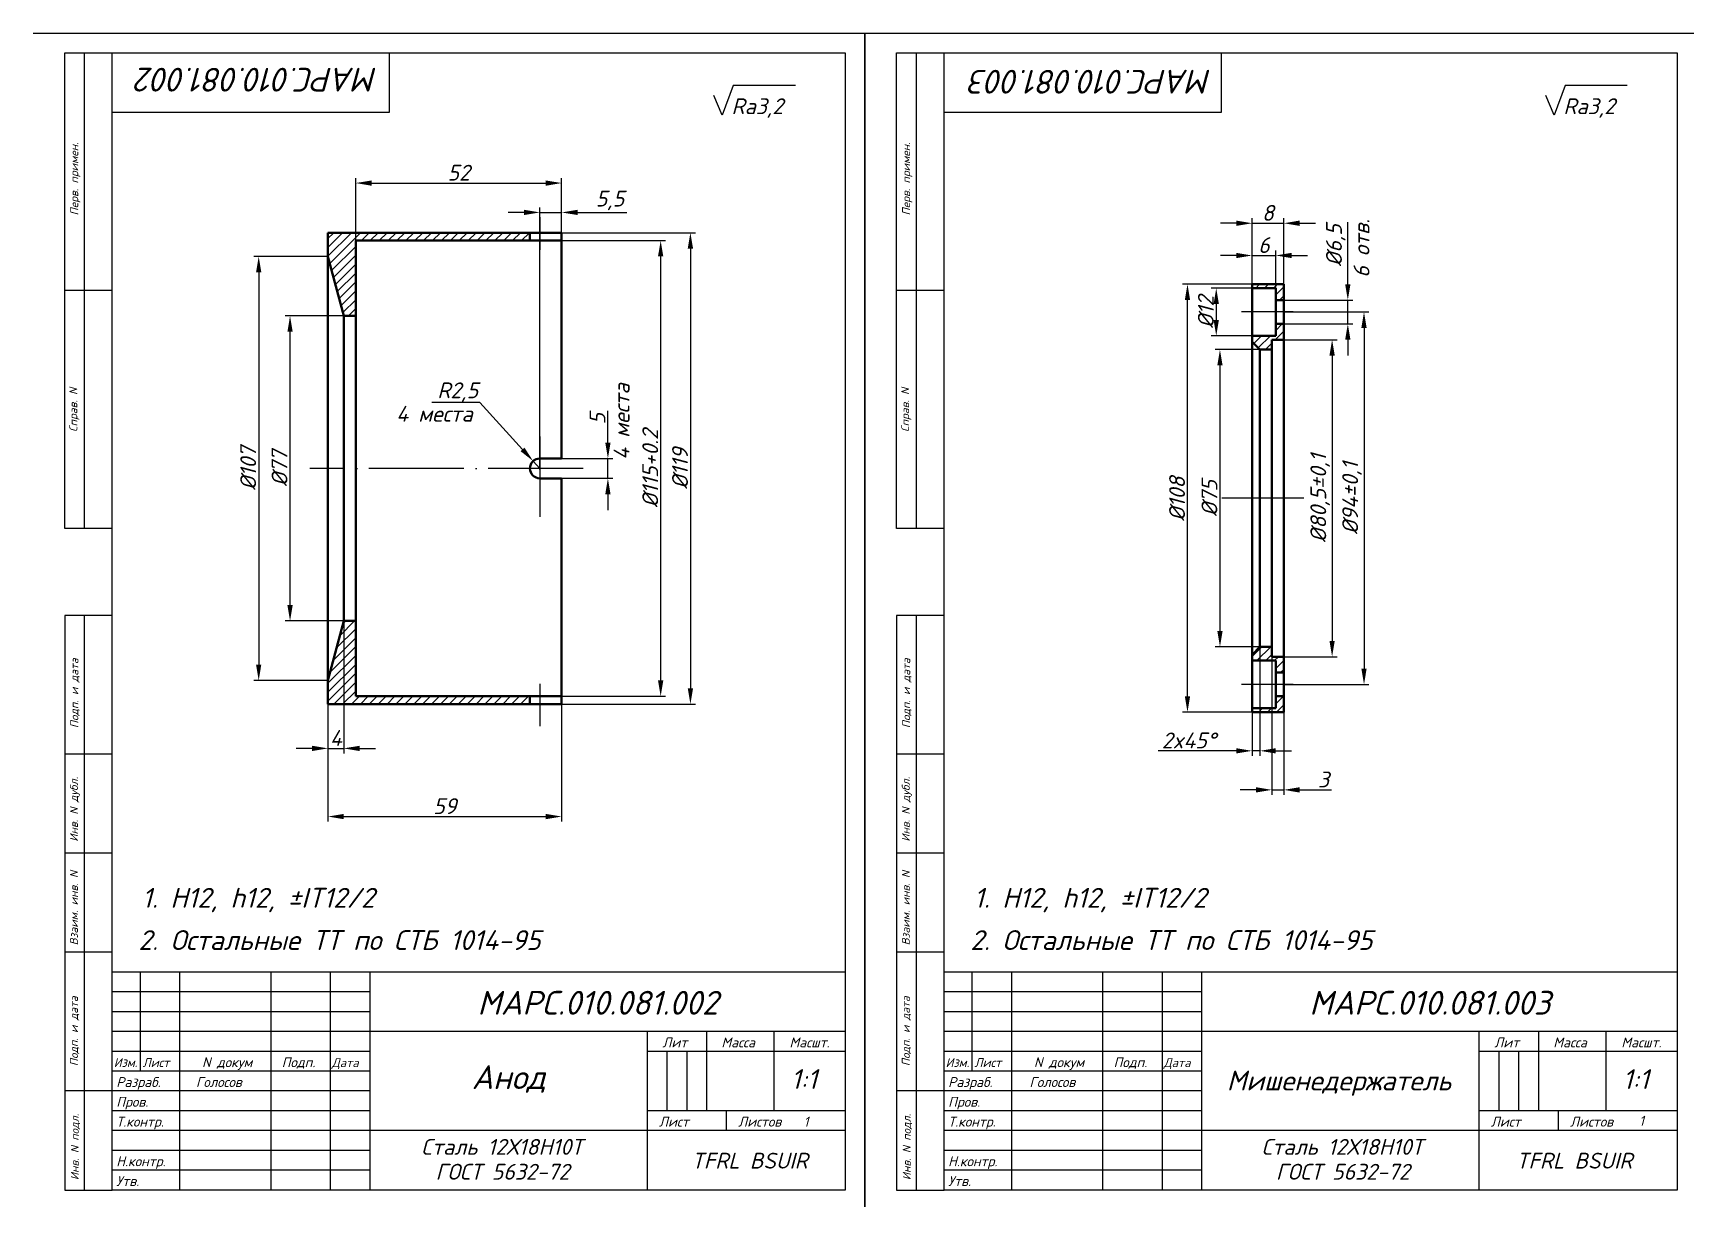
# Model space of a CAD drawing. Header units: millimetres. Extents: x -5427 to 3670, y -5891 to 948.
# Drawn here: x -4587.1 to -4169.6, y 654 to 948.5 of the extents above; entities that cross this region are included whole.
import ezdxf
from ezdxf.enums import TextEntityAlignment as Align

# ---------------------------------------------------------------- set-up
doc = ezdxf.new("R2010")
doc.units = ezdxf.units.MM
doc.header["$MEASUREMENT"] = 0
doc.linetypes.add('ACAD_ISO04W100', pattern=[30, 24, -3, 0, -3])
doc.layers.add('оси', color=1, linetype='ACAD_ISO04W100')
doc.layers.add('Толстые', color=7, linetype='Continuous', lineweight=50)
doc.layers.add('Тонкие', color=140, linetype='Continuous', lineweight=25)
doc.styles.get("Standard").update_dxf_attribs({"font": 'isocpeui.ttf'})
doc.styles.add('Для рамки', font='simplex.shx', dxfattribs={"oblique": 15, "height": 4})
doc.dimstyles.new('ISO-25', dxfattribs={"dimtxt": 4, "dimasz": 4, "dimexe": 1.25, "dimexo": 0, "dimtad": 1, "dimtxsty": 'Standard', "dimcen": 2.5, "dimadec": 0, "dimazin": 0, "dimtfac": 1, "dimtmove": 0, "dimatfit": 3, "dimfxl": 1, "dimarcsym": 0})

# ---------------------------------------------------------------- blocks, each defined once
blk = doc.blocks.new('*D576')
at = {"layer": 'Defpoints', "color": 0, "transparency": 16777216}
for p in [(-4453.68, 896.11), (-4453.68, 781.11), (-4428.69, 781.11)]:
    blk.add_point(p, dxfattribs=at)
at = {"layer": 'Тонкие', "color": 0, "lineweight": -2, "transparency": 16777216}
for p, q in [((-4453.68, 896.11), (-4427.44, 896.11)), ((-4428.69, 892.11), (-4428.69, 785.11)), ((-4453.68, 781.11), (-4427.44, 781.11))]:
    blk.add_line(p, q, dxfattribs=at)
at = {"layer": 'Тонкие', "color": 0, "transparency": 16777216}
for points in [[(-4429.36, 892.11), (-4428.02, 892.11), (-4428.69, 896.11)], [(-4429.36, 785.11), (-4428.02, 785.11), (-4428.69, 781.11)]]:
    blk.add_solid(points, dxfattribs=at)
at = {"layer": 'Тонкие', "color": 0, "transparency": 16777216, "insert": (-4431.32, 838.61), "char_height": 4, "attachment_point": 5, "rotation": 90}
blk.add_mtext('%%c115+0.2', dxfattribs=at)
blk = doc.blocks.new('*D577')
at = {"layer": 'Defpoints', "color": 0, "transparency": 16777216}
for p in [(-4453.68, 898.11), (-4453.68, 779.11), (-4421.18, 779.11)]:
    blk.add_point(p, dxfattribs=at)
at = {"layer": 'Тонкие', "color": 0, "lineweight": -2, "transparency": 16777216}
for p, q in [((-4453.68, 898.11), (-4419.93, 898.11)), ((-4421.18, 894.11), (-4421.18, 783.11)), ((-4453.68, 779.11), (-4419.93, 779.11))]:
    blk.add_line(p, q, dxfattribs=at)
at = {"layer": 'Тонкие', "color": 0, "transparency": 16777216}
for points in [[(-4421.85, 894.11), (-4420.51, 894.11), (-4421.18, 898.11)], [(-4421.85, 783.11), (-4420.51, 783.11), (-4421.18, 779.11)]]:
    blk.add_solid(points, dxfattribs=at)
at = {"layer": 'Тонкие', "color": 0, "transparency": 16777216, "insert": (-4423.8, 838.61), "char_height": 4, "attachment_point": 5, "rotation": 90}
blk.add_mtext('%%c119', dxfattribs=at)
blk = doc.blocks.new('*D578')
at = {"layer": 'Defpoints', "color": 0, "transparency": 16777216}
for p in [(-4522.25, 877.11), (-4508.68, 877.11), (-4508.68, 800.11)]:
    blk.add_point(p, dxfattribs=at)
at = {"layer": 'Тонкие', "color": 0, "lineweight": -2, "transparency": 16777216}
for p, q in [((-4508.68, 877.11), (-4523.5, 877.11)), ((-4522.25, 804.11), (-4522.25, 873.11)), ((-4508.68, 800.11), (-4523.5, 800.11))]:
    blk.add_line(p, q, dxfattribs=at)
at = {"layer": 'Тонкие', "color": 0, "transparency": 16777216}
for points in [[(-4522.91, 873.11), (-4521.58, 873.11), (-4522.25, 877.11)], [(-4522.91, 804.11), (-4521.58, 804.11), (-4522.25, 800.11)]]:
    blk.add_solid(points, dxfattribs=at)
at = {"layer": 'Тонкие', "color": 0, "transparency": 16777216, "insert": (-4524.9, 838.61), "char_height": 4, "attachment_point": 5, "rotation": 90}
blk.add_mtext('%%c77', dxfattribs=at)
blk = doc.blocks.new('*D579')
at = {"layer": 'Defpoints', "color": 0, "transparency": 16777216}
for p in [(-4512.68, 892.11), (-4530.16, 785.11), (-4512.68, 785.11)]:
    blk.add_point(p, dxfattribs=at)
at = {"layer": 'Тонкие', "color": 0, "lineweight": -2, "transparency": 16777216}
for p, q in [((-4512.68, 892.11), (-4531.41, 892.11)), ((-4530.16, 888.11), (-4530.16, 789.11)), ((-4512.68, 785.11), (-4531.41, 785.11))]:
    blk.add_line(p, q, dxfattribs=at)
at = {"layer": 'Тонкие', "color": 0, "transparency": 16777216}
for points in [[(-4530.83, 888.11), (-4529.5, 888.11), (-4530.16, 892.11)], [(-4530.83, 789.11), (-4529.5, 789.11), (-4530.16, 785.11)]]:
    blk.add_solid(points, dxfattribs=at)
at = {"layer": 'Тонкие', "color": 0, "transparency": 16777216, "insert": (-4532.81, 838.61), "char_height": 4, "attachment_point": 5, "rotation": 90}
blk.add_mtext('%%c107', dxfattribs=at)
blk = doc.blocks.new('*D580')
at = {"layer": 'Defpoints', "color": 0, "transparency": 16777216}
for p in [(-4508.68, 800.11), (-4512.68, 779.11), (-4508.68, 767.95)]:
    blk.add_point(p, dxfattribs=at)
at = {"layer": 'Тонкие', "color": 0, "lineweight": -2, "transparency": 16777216}
for p, q in [((-4508.68, 800.11), (-4508.68, 766.7)), ((-4512.68, 779.11), (-4512.68, 766.7)), ((-4516.68, 767.95), (-4520.68, 767.95)), ((-4512.68, 767.95), (-4508.68, 767.95)), ((-4504.68, 767.95), (-4500.68, 767.95))]:
    blk.add_line(p, q, dxfattribs=at)
at = {"layer": 'Тонкие', "color": 0, "transparency": 16777216}
for points in [[(-4516.68, 768.61), (-4516.68, 767.28), (-4512.68, 767.95)], [(-4504.68, 768.61), (-4504.68, 767.28), (-4508.68, 767.95)]]:
    blk.add_solid(points, dxfattribs=at)
at = {"layer": 'Тонкие', "color": 0, "transparency": 16777216, "insert": (-4510.68, 770.57), "char_height": 4, "attachment_point": 5}
blk.add_mtext('4', dxfattribs=at)
blk = doc.blocks.new('*D581')
at = {"layer": 'Defpoints', "color": 0, "transparency": 16777216}
for p in [(-4512.68, 779.11), (-4453.68, 779.11), (-4453.68, 750.74)]:
    blk.add_point(p, dxfattribs=at)
at = {"layer": 'Тонкие', "color": 0, "lineweight": -2, "transparency": 16777216}
for p, q in [((-4512.68, 779.11), (-4512.68, 749.49)), ((-4453.68, 779.11), (-4453.68, 749.49)), ((-4508.68, 750.74), (-4457.68, 750.74))]:
    blk.add_line(p, q, dxfattribs=at)
at = {"layer": 'Тонкие', "color": 0, "transparency": 16777216}
for points in [[(-4508.68, 751.41), (-4508.68, 750.08), (-4512.68, 750.74)], [(-4457.68, 751.41), (-4457.68, 750.08), (-4453.68, 750.74)]]:
    blk.add_solid(points, dxfattribs=at)
at = {"layer": 'Тонкие', "color": 0, "transparency": 16777216, "insert": (-4483.18, 753.37), "char_height": 4, "attachment_point": 5}
blk.add_mtext('59', dxfattribs=at)
blk = doc.blocks.new('*D582')
at = {"layer": 'Defpoints', "color": 0, "transparency": 16777216}
for p in [(-4453.68, 841.11), (-4442.01, 841.11), (-4453.68, 836.11)]:
    blk.add_point(p, dxfattribs=at)
at = {"layer": 'Тонкие', "color": 0, "lineweight": -2, "transparency": 16777216}
for p, q in [((-4442.01, 845.11), (-4442.01, 853.17)), ((-4453.68, 841.11), (-4440.76, 841.11)), ((-4442.01, 836.11), (-4442.01, 841.11)), ((-4453.68, 836.11), (-4440.76, 836.11)), ((-4442.01, 832.11), (-4442.01, 828.11))]:
    blk.add_line(p, q, dxfattribs=at)
at = {"layer": 'Тонкие', "color": 0, "transparency": 16777216}
for points in [[(-4442.67, 845.11), (-4441.34, 845.11), (-4442.01, 841.11)], [(-4442.67, 832.11), (-4441.34, 832.11), (-4442.01, 836.11)]]:
    blk.add_solid(points, dxfattribs=at)
at = {"layer": 'Тонкие', "color": 0, "transparency": 16777216, "insert": (-4444.63, 851.14), "char_height": 4, "attachment_point": 5, "rotation": 90}
blk.add_mtext('5', dxfattribs=at)
blk = doc.blocks.new('*D583')
at = {"layer": 'Defpoints', "color": 0, "transparency": 16777216}
for p in [(-4453.68, 903.22), (-4453.68, 898.11), (-4459.18, 838.35)]:
    blk.add_point(p, dxfattribs=at)
at = {"layer": 'Тонкие', "color": 0, "lineweight": -2, "transparency": 16777216}
for p, q in [((-4463.18, 903.22), (-4467.18, 903.22)), ((-4459.18, 838.35), (-4459.18, 904.47)), ((-4459.18, 903.22), (-4453.68, 903.22)), ((-4453.68, 898.11), (-4453.68, 904.47)), ((-4449.68, 903.22), (-4437.27, 903.22))]:
    blk.add_line(p, q, dxfattribs=at)
at = {"layer": 'Тонкие', "color": 0, "transparency": 16777216}
for points in [[(-4463.18, 903.89), (-4463.18, 902.56), (-4459.18, 903.22)], [(-4449.68, 903.89), (-4449.68, 902.56), (-4453.68, 903.22)]]:
    blk.add_solid(points, dxfattribs=at)
at = {"layer": 'Тонкие', "color": 0, "transparency": 16777216, "insert": (-4441.48, 906.25), "char_height": 4, "attachment_point": 5}
blk.add_mtext('5,5', dxfattribs=at)
blk = doc.blocks.new('*D584')
at = {"layer": 'Defpoints', "color": 0, "transparency": 16777216}
for p in [(-4277.4, 868.59), (-4287.5, 793.59), (-4277.4, 793.59)]:
    blk.add_point(p, dxfattribs=at)
at = {"layer": 'Тонкие', "color": 0, "lineweight": -2, "transparency": 16777216}
for p, q in [((-4277.4, 868.59), (-4288.75, 868.59)), ((-4287.5, 864.59), (-4287.5, 797.59)), ((-4277.4, 793.59), (-4288.75, 793.59))]:
    blk.add_line(p, q, dxfattribs=at)
at = {"layer": 'Тонкие', "color": 0, "transparency": 16777216}
for points in [[(-4288.17, 864.59), (-4286.83, 864.59), (-4287.5, 868.59)], [(-4288.17, 797.59), (-4286.83, 797.59), (-4287.5, 793.59)]]:
    blk.add_solid(points, dxfattribs=at)
at = {"layer": 'Тонкие', "color": 0, "transparency": 16777216, "insert": (-4290.15, 831.09), "char_height": 4, "attachment_point": 5, "rotation": 90}
blk.add_mtext('%%c75', dxfattribs=at)
blk = doc.blocks.new('*D585')
at = {"layer": 'Defpoints', "color": 0, "transparency": 16777216}
for p in [(-4271.4, 871.09), (-4271.4, 791.09), (-4259.19, 791.09)]:
    blk.add_point(p, dxfattribs=at)
at = {"layer": 'Тонкие', "color": 0, "lineweight": -2, "transparency": 16777216}
for p, q in [((-4271.4, 871.09), (-4257.94, 871.09)), ((-4259.19, 867.09), (-4259.19, 795.09)), ((-4271.4, 791.09), (-4257.94, 791.09))]:
    blk.add_line(p, q, dxfattribs=at)
at = {"layer": 'Тонкие', "color": 0, "transparency": 16777216}
for points in [[(-4259.85, 867.09), (-4258.52, 867.09), (-4259.19, 871.09)], [(-4259.85, 795.09), (-4258.52, 795.09), (-4259.19, 791.09)]]:
    blk.add_solid(points, dxfattribs=at)
at = {"layer": 'Тонкие', "color": 0, "transparency": 16777216, "insert": (-4262.21, 831.09), "char_height": 4, "attachment_point": 5, "rotation": 90}
blk.add_mtext('%%c80,5%%p0,1', dxfattribs=at)
blk = doc.blocks.new('*D586')
at = {"layer": 'Defpoints', "color": 0, "transparency": 16777216}
for p in [(-4271.4, 878.09), (-4271.4, 784.09), (-4251.13, 784.09)]:
    blk.add_point(p, dxfattribs=at)
at = {"layer": 'Тонкие', "color": 0, "lineweight": -2, "transparency": 16777216}
for p, q in [((-4271.4, 878.09), (-4249.88, 878.09)), ((-4251.13, 874.09), (-4251.13, 788.09)), ((-4271.4, 784.09), (-4249.88, 784.09))]:
    blk.add_line(p, q, dxfattribs=at)
at = {"layer": 'Тонкие', "color": 0, "transparency": 16777216}
for points in [[(-4251.8, 874.09), (-4250.47, 874.09), (-4251.13, 878.09)], [(-4251.8, 788.09), (-4250.47, 788.09), (-4251.13, 784.09)]]:
    blk.add_solid(points, dxfattribs=at)
at = {"layer": 'Тонкие', "color": 0, "transparency": 16777216, "insert": (-4254.16, 831.09), "char_height": 4, "attachment_point": 5, "rotation": 90}
blk.add_mtext('%%c94%%p0,1', dxfattribs=at)
blk = doc.blocks.new('*D587')
at = {"layer": 'Defpoints', "color": 0, "transparency": 16777216}
for p in [(-4277.4, 793.59), (-4279.4, 791.59), (-4277.4, 767.33)]:
    blk.add_point(p, dxfattribs=at)
at = {"layer": 'Тонкие', "color": 0, "lineweight": -2, "transparency": 16777216}
for p, q in [((-4277.4, 793.59), (-4277.4, 766.08)), ((-4279.4, 791.59), (-4279.4, 766.08)), ((-4283.4, 767.33), (-4303.11, 767.33)), ((-4277.4, 767.33), (-4279.4, 767.33)), ((-4273.4, 767.33), (-4269.4, 767.33))]:
    blk.add_line(p, q, dxfattribs=at)
at = {"layer": 'Тонкие', "color": 0, "transparency": 16777216}
for points in [[(-4283.4, 768), (-4283.4, 766.67), (-4279.4, 767.33)], [(-4273.4, 768), (-4273.4, 766.67), (-4277.4, 767.33)]]:
    blk.add_solid(points, dxfattribs=at)
at = {"layer": 'Тонкие', "color": 0, "transparency": 16777216, "insert": (-4295.35, 769.96), "char_height": 4, "attachment_point": 5}
blk.add_mtext('2x45%%d', dxfattribs=at)
blk = doc.blocks.new('*D588')
at = {"layer": 'Defpoints', "color": 0, "transparency": 16777216}
for p in [(-4279.4, 884.09), (-4288.44, 872.09), (-4279.26, 872.09)]:
    blk.add_point(p, dxfattribs=at)
at = {"layer": 'Тонкие', "color": 0, "lineweight": -2, "transparency": 16777216}
for p, q in [((-4279.4, 884.09), (-4289.69, 884.09)), ((-4288.44, 880.09), (-4288.44, 876.09)), ((-4279.26, 872.09), (-4289.69, 872.09))]:
    blk.add_line(p, q, dxfattribs=at)
at = {"layer": 'Тонкие', "color": 0, "transparency": 16777216}
for points in [[(-4289.1, 880.09), (-4287.77, 880.09), (-4288.44, 884.09)], [(-4289.1, 876.09), (-4287.77, 876.09), (-4288.44, 872.09)]]:
    blk.add_solid(points, dxfattribs=at)
at = {"layer": 'Тонкие', "color": 0, "transparency": 16777216, "insert": (-4291.06, 878.09), "char_height": 4, "attachment_point": 5, "rotation": 90}
blk.add_mtext('%%c12', dxfattribs=at)
blk = doc.blocks.new('*D589')
at = {"layer": 'Defpoints', "color": 0, "transparency": 16777216}
for p in [(-4271.4, 881.09), (-4271.4, 875.09), (-4255.22, 875.09)]:
    blk.add_point(p, dxfattribs=at)
at = {"layer": 'Тонкие', "color": 0, "lineweight": -2, "transparency": 16777216}
for p, q in [((-4255.22, 885.09), (-4255.22, 900.74)), ((-4271.4, 881.09), (-4253.97, 881.09)), ((-4255.22, 875.09), (-4255.22, 881.09)), ((-4271.4, 875.09), (-4253.97, 875.09)), ((-4255.22, 871.09), (-4255.22, 867.09))]:
    blk.add_line(p, q, dxfattribs=at)
at = {"layer": 'Тонкие', "color": 0, "transparency": 16777216}
for points in [[(-4255.89, 885.09), (-4254.56, 885.09), (-4255.22, 881.09)], [(-4255.89, 871.09), (-4254.56, 871.09), (-4255.22, 875.09)]]:
    blk.add_solid(points, dxfattribs=at)
at = {"layer": 'Тонкие', "color": 0, "transparency": 16777216, "insert": (-4258.25, 894.93), "char_height": 4, "attachment_point": 5, "rotation": 90}
blk.add_mtext('%%c6,5', dxfattribs=at)
blk = doc.blocks.new('*D590')
at = {"layer": 'Defpoints', "color": 0, "transparency": 16777216}
for p in [(-4273.4, 892.35), (-4279.4, 885.09), (-4273.4, 884.09)]:
    blk.add_point(p, dxfattribs=at)
at = {"layer": 'Тонкие', "color": 0, "lineweight": -2, "transparency": 16777216}
for p, q in [((-4279.4, 885.09), (-4279.4, 893.6)), ((-4273.4, 884.09), (-4273.4, 893.6)), ((-4283.4, 892.35), (-4287.4, 892.35)), ((-4279.4, 892.35), (-4273.4, 892.35)), ((-4269.4, 892.35), (-4265.4, 892.35))]:
    blk.add_line(p, q, dxfattribs=at)
at = {"layer": 'Тонкие', "color": 0, "transparency": 16777216}
for points in [[(-4283.4, 893.02), (-4283.4, 891.69), (-4279.4, 892.35)], [(-4269.4, 893.02), (-4269.4, 891.69), (-4273.4, 892.35)]]:
    blk.add_solid(points, dxfattribs=at)
at = {"layer": 'Тонкие', "color": 0, "transparency": 16777216, "insert": (-4276.4, 894.98), "char_height": 4, "attachment_point": 5}
blk.add_mtext('6', dxfattribs=at)
blk = doc.blocks.new('*D591')
at = {"layer": 'Defpoints', "color": 0, "transparency": 16777216}
for p in [(-4271.4, 900.49), (-4279.4, 885.09), (-4271.4, 885.09)]:
    blk.add_point(p, dxfattribs=at)
at = {"layer": 'Тонкие', "color": 0, "lineweight": -2, "transparency": 16777216}
for p, q in [((-4283.4, 900.49), (-4287.4, 900.49)), ((-4279.4, 885.09), (-4279.4, 901.74)), ((-4279.4, 900.49), (-4271.4, 900.49)), ((-4271.4, 885.09), (-4271.4, 901.74)), ((-4267.4, 900.49), (-4263.4, 900.49))]:
    blk.add_line(p, q, dxfattribs=at)
at = {"layer": 'Тонкие', "color": 0, "transparency": 16777216}
for points in [[(-4283.4, 901.16), (-4283.4, 899.82), (-4279.4, 900.49)], [(-4267.4, 901.16), (-4267.4, 899.82), (-4271.4, 900.49)]]:
    blk.add_solid(points, dxfattribs=at)
at = {"layer": 'Тонкие', "color": 0, "transparency": 16777216, "insert": (-4275.4, 903.11), "char_height": 4, "attachment_point": 5}
blk.add_mtext('8', dxfattribs=at)
blk = doc.blocks.new('*D592')
at = {"layer": 'Defpoints', "color": 0, "transparency": 16777216}
for p in [(-4274.4, 791.09), (-4271.4, 791.09), (-4274.4, 757.48)]:
    blk.add_point(p, dxfattribs=at)
at = {"layer": 'Тонкие', "color": 0, "lineweight": -2, "transparency": 16777216}
for p, q in [((-4274.4, 791.09), (-4274.4, 756.23)), ((-4271.4, 791.09), (-4271.4, 756.23)), ((-4278.4, 757.48), (-4282.4, 757.48)), ((-4274.4, 757.48), (-4271.4, 757.48)), ((-4267.4, 757.48), (-4259.32, 757.48))]:
    blk.add_line(p, q, dxfattribs=at)
at = {"layer": 'Тонкие', "color": 0, "transparency": 16777216}
for points in [[(-4278.4, 758.15), (-4278.4, 756.81), (-4274.4, 757.48)], [(-4267.4, 758.15), (-4267.4, 756.81), (-4271.4, 757.48)]]:
    blk.add_solid(points, dxfattribs=at)
at = {"layer": 'Тонкие', "color": 0, "transparency": 16777216, "insert": (-4261.36, 760.1), "char_height": 4, "attachment_point": 5}
blk.add_mtext('3', dxfattribs=at)
blk = doc.blocks.new('*D613')
at = {"layer": 'Defpoints', "color": 0, "transparency": 16777216}
for p in [(-4295.7, 885.09), (-4279.4, 885.09), (-4279.4, 777.09)]:
    blk.add_point(p, dxfattribs=at)
at = {"layer": 'Тонкие', "color": 0, "lineweight": -2, "transparency": 16777216}
for p, q in [((-4279.4, 885.09), (-4296.95, 885.09)), ((-4295.7, 781.09), (-4295.7, 881.09)), ((-4279.4, 777.09), (-4296.95, 777.09))]:
    blk.add_line(p, q, dxfattribs=at)
at = {"layer": 'Тонкие', "color": 0, "transparency": 16777216}
for points in [[(-4296.37, 881.09), (-4295.03, 881.09), (-4295.7, 885.09)], [(-4296.37, 781.09), (-4295.03, 781.09), (-4295.7, 777.09)]]:
    blk.add_solid(points, dxfattribs=at)
at = {"layer": 'Тонкие', "color": 0, "transparency": 16777216, "insert": (-4298.32, 830.92), "char_height": 4, "attachment_point": 5, "rotation": 90}
blk.add_mtext('%%c108', dxfattribs=at)
blk = doc.blocks.new('*D614')
at = {"layer": 'Defpoints', "color": 0, "transparency": 16777216}
for p in [(-4453.68, 910.63), (-4453.68, 898.11), (-4505.68, 896.11)]:
    blk.add_point(p, dxfattribs=at)
at = {"layer": 'Тонкие', "color": 0, "lineweight": -2, "transparency": 16777216}
for p, q in [((-4505.68, 896.11), (-4505.68, 911.88)), ((-4501.68, 910.63), (-4457.68, 910.63)), ((-4453.68, 898.11), (-4453.68, 911.88))]:
    blk.add_line(p, q, dxfattribs=at)
at = {"layer": 'Тонкие', "color": 0, "transparency": 16777216}
for points in [[(-4501.68, 911.29), (-4501.68, 909.96), (-4505.68, 910.63)], [(-4457.68, 911.29), (-4457.68, 909.96), (-4453.68, 910.63)]]:
    blk.add_solid(points, dxfattribs=at)
at = {"layer": 'Тонкие', "color": 0, "transparency": 16777216, "insert": (-4479.68, 913.25), "char_height": 4, "attachment_point": 5}
blk.add_mtext('52', dxfattribs=at)

msp = doc.modelspace()

# ---------------------------------------------------------------- hatches: boundary and pattern name
at = {"layer": 'Тонкие'}
h = msp.add_hatch(dxfattribs=at)
h.set_pattern_fill('ANSI31', color=256, scale=0.5, style=0)
h.set_pattern_definition([(45, (-9522.1217, 1582.9254), (-1.122532, 1.122532), [])])
h.paths.add_polyline_path([(-4512.681, 892.106), (-4508.681, 877.106), (-4505.681, 877.106), (-4505.681, 896.106), (-4461.682, 896.106), (-4461.682, 898.106), (-4512.681, 898.106)])
h.paths.add_polyline_path([(-4505.681, 800.106), (-4508.681, 800.106), (-4512.681, 785.106), (-4512.681, 779.106), (-4461.682, 779.106), (-4461.682, 781.106), (-4505.681, 781.106)])
h = msp.add_hatch(dxfattribs=at)
h.set_pattern_fill('ANSI31', color=256, scale=0.5, style=0)
h.set_pattern_definition([(45, (-9622.4282, 2032.8724), (-1.122532, 1.122532), [])])
h.paths.add_polyline_path([(-4271.403, 885.092), (-4279.403, 885.092), (-4279.403, 884.092), (-4273.403, 884.092), (-4273.403, 881.092), (-4271.403, 881.092)])
h.paths.add_polyline_path([(-4271.403, 871.092), (-4271.403, 875.092), (-4273.403, 875.092), (-4273.403, 872.092), (-4279.403, 872.092), (-4279.403, 870.592), (-4277.403, 868.592), (-4274.403, 868.592), (-4274.403, 871.092)])
h.paths.add_polyline_path([(-4273.403, 790.092), (-4273.403, 787.092), (-4271.403, 787.092), (-4271.403, 791.092), (-4274.403, 791.092), (-4274.403, 793.592), (-4277.403, 793.592), (-4279.403, 791.592), (-4279.403, 790.092)])
h.paths.add_polyline_path([(-4271.403, 777.092), (-4271.403, 781.092), (-4273.403, 781.092), (-4273.403, 778.092), (-4279.403, 778.092), (-4279.403, 777.092)])

# ---------------------------------------------------------------- linework, layer by layer
for p, q in [((-4587.118, 948.486), (-4377.118, 948.486)), ((-4377.118, 948.486), (-4377.118, 651.486)), ((-4377.118, 651.486), (-4377.118, 948.486)), ((-4377.118, 948.486), (-4167.118, 948.486)), ((-4579.118, 823.486), (-4579.118, 943.486)), ((-4579.118, 943.486), (-4567.118, 943.486)), ((-4574.118, 823.486), (-4574.118, 943.486)), ((-4567.118, 656.486), (-4567.118, 943.486)), ((-4567.118, 943.486), (-4382.118, 943.486)), ((-4497.118, 928.486), (-4497.118, 943.486)), ((-4382.118, 943.486), (-4382.118, 656.486)), ((-4369.118, 823.486), (-4369.118, 943.486)), ((-4369.118, 943.486), (-4357.118, 943.486)), ((-4364.118, 823.486), (-4364.118, 943.486)), ((-4357.118, 656.486), (-4357.118, 943.486)), ((-4357.118, 943.486), (-4172.118, 943.486)), ((-4287.118, 928.486), (-4287.118, 943.486)), ((-4172.118, 943.486), (-4172.118, 656.486)), ((-4567.118, 928.486), (-4497.118, 928.486)), ((-4357.118, 928.486), (-4287.118, 928.486)), ((-4567.118, 883.486), (-4579.118, 883.486)), ((-4357.118, 883.486), (-4369.118, 883.486)), ((-4567.118, 823.486), (-4579.118, 823.486)), ((-4357.118, 823.486), (-4369.118, 823.486)), ((-4579.118, 801.486), (-4579.118, 656.486)), ((-4567.118, 801.486), (-4579.118, 801.486)), ((-4574.118, 656.486), (-4574.118, 801.486)), ((-4369.118, 801.486), (-4369.118, 656.486)), ((-4357.118, 801.486), (-4369.118, 801.486)), ((-4364.118, 656.486), (-4364.118, 801.486)), ((-4567.118, 766.486), (-4579.118, 766.486)), ((-4357.118, 766.486), (-4369.118, 766.486)), ((-4567.118, 741.486), (-4579.118, 741.486)), ((-4357.118, 741.486), (-4369.118, 741.486)), ((-4567.118, 716.486), (-4579.118, 716.486)), ((-4357.118, 716.486), (-4369.118, 716.486)), ((-4382.118, 711.486), (-4567.118, 711.486)), ((-4560.118, 711.486), (-4560.118, 686.486)), ((-4560.118, 711.486), (-4560.118, 686.486)), ((-4550.118, 711.486), (-4550.118, 656.486)), ((-4550.118, 711.486), (-4550.118, 656.486)), ((-4527.118, 711.486), (-4527.118, 656.486)), ((-4527.118, 711.486), (-4527.118, 656.486)), ((-4512.118, 711.486), (-4512.118, 656.486)), ((-4512.118, 711.486), (-4512.118, 656.486)), ((-4502.118, 711.486), (-4502.118, 656.486)), ((-4502.118, 711.486), (-4502.118, 656.486)), ((-4172.118, 711.486), (-4357.118, 711.486)), ((-4350.118, 711.486), (-4350.118, 686.486)), ((-4350.118, 711.486), (-4350.118, 686.486)), ((-4340.118, 711.486), (-4340.118, 656.486)), ((-4340.118, 711.486), (-4340.118, 656.486)), ((-4317.118, 711.486), (-4317.118, 656.486)), ((-4317.118, 711.486), (-4317.118, 656.486)), ((-4302.118, 711.486), (-4302.118, 656.486)), ((-4302.118, 711.486), (-4302.118, 656.486)), ((-4292.118, 711.486), (-4292.118, 656.486)), ((-4292.118, 711.486), (-4292.118, 656.486)), ((-4382.118, 696.486), (-4502.118, 696.486)), ((-4432.118, 696.486), (-4432.118, 656.486)), ((-4432.118, 696.486), (-4432.118, 656.486)), ((-4417.118, 696.486), (-4417.118, 676.486)), ((-4417.118, 696.486), (-4417.118, 676.486)), ((-4400.118, 696.486), (-4400.118, 676.486)), ((-4400.118, 696.486), (-4400.118, 676.486)), ((-4172.118, 696.486), (-4292.118, 696.486)), ((-4222.118, 696.486), (-4222.118, 656.486)), ((-4222.118, 696.486), (-4222.118, 656.486)), ((-4207.118, 696.486), (-4207.118, 676.486)), ((-4207.118, 696.486), (-4207.118, 676.486)), ((-4190.118, 696.486), (-4190.118, 676.486)), ((-4190.118, 696.486), (-4190.118, 676.486)), ((-4502.118, 691.486), (-4567.118, 691.486)), ((-4382.118, 691.486), (-4432.118, 691.486)), ((-4292.118, 691.486), (-4357.118, 691.486)), ((-4172.118, 691.486), (-4222.118, 691.486)), ((-4502.118, 686.486), (-4567.118, 686.486)), ((-4502.118, 686.486), (-4567.118, 686.486)), ((-4292.118, 686.486), (-4357.118, 686.486)), ((-4292.118, 686.486), (-4357.118, 686.486)), ((-4567.118, 681.486), (-4579.118, 681.486)), ((-4357.118, 681.486), (-4369.118, 681.486)), ((-4382.118, 676.486), (-4432.118, 676.486)), ((-4382.118, 676.486), (-4432.118, 676.486)), ((-4412.118, 676.486), (-4412.118, 671.486)), ((-4412.118, 676.486), (-4412.118, 671.486)), ((-4172.118, 676.486), (-4222.118, 676.486)), ((-4172.118, 676.486), (-4222.118, 676.486)), ((-4202.118, 676.486), (-4202.118, 671.486)), ((-4202.118, 676.486), (-4202.118, 671.486)), ((-4382.118, 671.486), (-4502.118, 671.486)), ((-4382.118, 671.486), (-4502.118, 671.486)), ((-4172.118, 671.486), (-4292.118, 671.486)), ((-4172.118, 671.486), (-4292.118, 671.486)), ((-4579.118, 656.486), (-4567.118, 656.486)), ((-4382.118, 656.486), (-4567.118, 656.486)), ((-4369.118, 656.486), (-4357.118, 656.486)), ((-4172.118, 656.486), (-4357.118, 656.486))]:
    msp.add_line(p, q)
at = {"layer": 'оси'}
for p, q in [((-4459.182, 902.014), (-4459.182, 893.782)), ((-4269.059, 878.092), (-4282.094, 878.092)), ((-4459.182, 846.704), (-4459.182, 826.352)), ((-4448.262, 838.606), (-4517.265, 838.606)), ((-4266.346, 831.092), (-4287.044, 831.092)), ((-4459.182, 784.219), (-4459.182, 773.524)), ((-4269.059, 784.092), (-4282.094, 784.092))]:
    msp.add_line(p, q, dxfattribs=at)
at = {"layer": 'Толстые'}
for p, q in [((-4512.681, 898.106), (-4512.681, 779.106)), ((-4453.682, 898.106), (-4512.681, 898.106)), ((-4461.682, 896.106), (-4461.682, 898.106)), ((-4453.682, 898.106), (-4453.682, 841.106)), ((-4505.681, 781.106), (-4505.681, 896.106)), ((-4505.681, 896.106), (-4453.682, 896.106)), ((-4512.681, 892.106), (-4508.681, 877.106)), ((-4279.403, 777.092), (-4279.403, 885.092)), ((-4279.403, 885.092), (-4271.403, 885.092)), ((-4279.403, 884.092), (-4273.403, 884.092)), ((-4273.403, 884.092), (-4273.403, 872.092)), ((-4271.403, 881.092), (-4273.403, 881.092)), ((-4271.403, 777.092), (-4271.403, 885.092)), ((-4508.681, 877.106), (-4508.681, 800.106)), ((-4505.681, 877.106), (-4508.681, 877.106)), ((-4271.403, 875.092), (-4273.403, 875.092)), ((-4279.403, 872.092), (-4273.403, 872.092)), ((-4279.403, 870.592), (-4277.403, 868.592)), ((-4277.403, 868.592), (-4277.403, 793.592)), ((-4277.403, 868.592), (-4274.403, 868.592)), ((-4274.403, 791.092), (-4274.403, 871.092)), ((-4271.403, 871.092), (-4274.403, 871.092)), ((-4453.682, 841.106), (-4459.182, 841.106)), ((-4453.682, 836.106), (-4459.182, 836.106)), ((-4453.682, 836.106), (-4453.682, 779.106)), ((-4279.403, 836.092), (-4279.403, 789.092)), ((-4512.681, 785.106), (-4508.681, 800.106)), ((-4505.681, 800.106), (-4508.681, 800.106)), ((-4279.403, 791.592), (-4277.403, 793.592)), ((-4277.403, 793.592), (-4274.403, 793.592)), ((-4279.403, 790.092), (-4273.403, 790.092)), ((-4271.403, 791.092), (-4274.403, 791.092)), ((-4273.403, 778.092), (-4273.403, 790.092)), ((-4271.403, 787.092), (-4273.403, 787.092)), ((-4505.681, 781.106), (-4453.682, 781.106)), ((-4461.682, 781.106), (-4461.682, 779.106)), ((-4271.403, 781.092), (-4273.403, 781.092)), ((-4453.682, 779.106), (-4512.681, 779.106)), ((-4279.403, 778.092), (-4273.403, 778.092)), ((-4279.403, 777.092), (-4271.403, 777.092))]:
    msp.add_line(p, q, dxfattribs=at)
msp.add_arc((-4459.182, 838.606), 2.5, 90, 270, dxfattribs=at)
at = {"layer": 'Тонкие'}
for p, q in [((-4410.387, 935.273), (-4413.163, 927.76)), ((-4394.661, 935.273), (-4410.387, 935.273)), ((-4200.387, 935.273), (-4203.163, 927.76)), ((-4184.661, 935.273), (-4200.387, 935.273)), ((-4413.163, 927.76), (-4415.245, 932.73)), ((-4203.163, 927.76), (-4205.245, 932.73)), ((-4474.356, 855.239), (-4486.419, 855.239)), ((-4474.356, 855.239), (-4463.562, 843.408)), ((-4459.182, 838.606), (-4460.867, 840.453)), ((-4502.118, 706.486), (-4567.118, 706.486)), ((-4292.118, 706.486), (-4357.118, 706.486)), ((-4502.118, 701.486), (-4567.118, 701.486)), ((-4292.118, 701.486), (-4357.118, 701.486)), ((-4502.118, 696.486), (-4567.118, 696.486)), ((-4292.118, 696.486), (-4357.118, 696.486)), ((-4427.118, 691.486), (-4427.118, 676.486)), ((-4427.118, 691.486), (-4427.118, 676.486)), ((-4422.118, 691.486), (-4422.118, 676.486)), ((-4422.118, 691.486), (-4422.118, 676.486)), ((-4217.118, 691.486), (-4217.118, 676.486)), ((-4217.118, 691.486), (-4217.118, 676.486)), ((-4212.118, 691.486), (-4212.118, 676.486)), ((-4212.118, 691.486), (-4212.118, 676.486)), ((-4502.118, 681.486), (-4567.118, 681.486)), ((-4502.118, 681.486), (-4567.118, 681.486)), ((-4292.118, 681.486), (-4357.118, 681.486)), ((-4292.118, 681.486), (-4357.118, 681.486)), ((-4502.118, 676.486), (-4567.118, 676.486)), ((-4502.118, 676.486), (-4567.118, 676.486)), ((-4292.118, 676.486), (-4357.118, 676.486)), ((-4292.118, 676.486), (-4357.118, 676.486)), ((-4502.118, 671.486), (-4567.118, 671.486)), ((-4502.118, 671.486), (-4567.118, 671.486)), ((-4292.118, 671.486), (-4357.118, 671.486)), ((-4292.118, 671.486), (-4357.118, 671.486)), ((-4502.118, 666.486), (-4567.118, 666.486)), ((-4502.118, 666.486), (-4567.118, 666.486)), ((-4292.118, 666.486), (-4357.118, 666.486)), ((-4292.118, 666.486), (-4357.118, 666.486)), ((-4502.118, 661.486), (-4567.118, 661.486)), ((-4502.118, 661.486), (-4567.118, 661.486)), ((-4292.118, 661.486), (-4357.118, 661.486)), ((-4292.118, 661.486), (-4357.118, 661.486))]:
    msp.add_line(p, q, dxfattribs=at)
msp.add_solid([(-4463.07, 843.857), (-4464.055, 842.959), (-4460.867, 840.453)], dxfattribs=at)

# ---------------------------------------------------------------- texts
for s, height, rotation, p in [('МАРС.010.081.002', 6, 180, (-4500.016, 939.73)), ('МАРС.010.081.003', 6, 180, (-4289.494, 939.218)), ('6 отв.', 4, 90, (-4249.756, 886.741)), ('4 места', 4, 90, (-4436.554, 840.774))]:
    msp.add_text(s, height=height, rotation=rotation, dxfattribs=at).set_placement(p)
for s, height, p in [('Ra3,2', 4, (-4410.803, 928.029)), ('Ra3,2', 4, (-4200.803, 928.029)), ('4 места', 4, (-4495.449, 850.396)), ('1. H12, h12, %%pIT12/2', 5, (-4559.613, 727.745)), ('1. H12, h12, %%pIT12/2', 5, (-4349.613, 727.745)), ('2. Остальные ТТ по СТБ 1014-95', 5, (-4560.512, 717.065)), ('2. Остальные ТТ по СТБ 1014-95', 5, (-4350.512, 717.065)), ('МАРС.010.081.002', 6, (-4474.954, 700.744)), ('МАРС.010.081.003', 6, (-4264.954, 700.744)), ('Изм.', 2.25, (-4566.75, 687.531)), ('Лист', 2.25, (-4559.463, 687.531)), ('Дата', 2.25, (-4511.714, 687.5)), ('Изм.', 2.25, (-4356.75, 687.531)), ('Лист', 2.25, (-4349.463, 687.531)), ('Дата', 2.25, (-4301.714, 687.5)), ('Разраб.', 2.5, (-4566.118, 682.486)), ('Голосов', 2.5, (-4545.989, 682.486)), ('Анод', 6, (-4476.394, 681.975)), ('1:1', 5, (-4395.83, 681.989)), ('Разраб.', 2.5, (-4356.118, 682.486)), ('Голосов', 2.5, (-4335.586, 682.486)), ('Мишенедержатель', 5, (-4285.785, 681.619)), ('1:1', 5, (-4185.83, 681.989)), ('Пров.', 2.5, (-4566.118, 677.486)), ('Пров.', 2.5, (-4356.118, 677.486)), ('Т.контр.', 2.5, (-4566.118, 672.486)), ('Лист', 2.5, (-4429.118, 672.486)), ('Листов', 2.5, (-4409.118, 672.486)), ('1', 2.5, (-4392.604, 672.486)), ('Т.контр.', 2.5, (-4356.118, 672.486)), ('Лист', 2.5, (-4219.118, 672.486)), ('Листов', 2.5, (-4199.118, 672.486)), ('1', 2.5, (-4181.68, 672.72)), ('Сталь 12Х18Н10Т', 4, (-4489.119, 665.376)), ('Сталь 12Х18Н10Т', 4, (-4276.987, 665.376)), ('Н.контр.', 2.5, (-4566.118, 662.486)), ('TFRL BSUIR', 4, (-4420.943, 661.891)), ('Н.контр.', 2.5, (-4356.118, 662.486)), ('TFRL BSUIR', 4, (-4212.77, 661.891)), ('Утв.', 2.5, (-4566.118, 657.486)), ('ГОСТ 5632-72', 4, (-4485.512, 659.096)), ('Утв.', 2.5, (-4356.118, 657.486)), ('ГОСТ 5632-72', 4, (-4273.38, 659.096))]:
    msp.add_text(s, height=height, dxfattribs=at).set_placement(p)
at = {"layer": 'Тонкие', "linetype": 'Continuous', "style": 'Для рамки', "oblique": 15}
for s, p in [('Перв. примен.', (-4575.713, 902.458)), ('Перв. примен.', (-4365.713, 902.458)), ('Справ. N', (-4575.957, 847.824)), ('Справ. N', (-4365.957, 847.824)), ('Подп. и дата', (-4575.697, 773.045)), ('Подп. и дата', (-4365.697, 773.045)), ('Инв. N дубл.', (-4575.795, 744.405)), ('Инв. N дубл.', (-4365.795, 744.405)), ('Взаим. инв. N', (-4575.795, 718.243)), ('Взаим. инв. N', (-4365.795, 718.243)), ('Подп. и дата', (-4575.795, 687.743)), ('Подп. и дата', (-4365.795, 687.743)), ('Инв. N подл.', (-4575.569, 658.972)), ('Инв. N подл.', (-4365.569, 658.972))]:
    msp.add_text(s, height=2, rotation=90, dxfattribs=at).set_placement(p)
at = {"layer": 'Тонкие'}
for s, p in [('Лит', (-4425.118, 692.486)), ('Масса', (-4409.118, 692.486)), ('Масшт.', (-4391.118, 692.486)), ('Лит', (-4215.118, 692.486)), ('Масса', (-4199.118, 692.486)), ('Масшт.', (-4181.118, 692.486)), ('N докум', (-4538.118, 687.486)), ('Подп.', (-4520.118, 687.486)), ('N докум', (-4328.118, 687.486)), ('Подп.', (-4310.118, 687.486))]:
    msp.add_text(s, height=2.5, dxfattribs=at).set_placement(p, align=Align.CENTER)
at = {"layer": 'Тонкие', "insert": (-4479.917, 857.86), "char_height": 4, "attachment_point": 5}
msp.add_mtext('R2,5', dxfattribs=at)

# ---------------------------------------------------------------- dimensions: what is measured, and where the dimension line sits
at = {"layer": 'Тонкие'}
for base, p1, p2, picture, middle in [((-4453.682, 910.626), (-4505.681, 896.106), (-4453.682, 898.106), '*D614', (-4479.682, 913.251)), ((-4453.682, 903.222), (-4459.182, 838.354), (-4453.682, 898.106), '*D583', (-4441.476, 906.247)), ((-4271.403, 900.489), (-4279.403, 885.092), (-4271.403, 885.092), '*D591', (-4275.403, 903.114)), ((-4273.403, 892.354), (-4279.403, 885.092), (-4273.403, 884.092), '*D590', (-4276.403, 894.979)), ((-4508.681, 767.946), (-4512.681, 779.106), (-4508.681, 800.106), '*D580', (-4510.681, 770.571)), ((-4453.682, 750.743), (-4512.681, 779.106), (-4453.682, 779.106), '*D581', (-4483.182, 753.368))]:
    dim = msp.add_linear_dim(base=base, p1=p1, p2=p2, dimstyle='ISO-25', dxfattribs=at)
    dim.commit()
    dim.dimension.update_dxf_attribs({"geometry": picture, "text_midpoint": middle})
for base, p1, p2, text, picture, middle in [((-4421.178, 779.106), (-4453.682, 898.106), (-4453.682, 779.106), '%%c119', '*D577', (-4423.803, 838.606)), ((-4428.691, 781.106), (-4453.682, 896.106), (-4453.682, 781.106), '%%c115+0.2', '*D576', (-4431.316, 838.606)), ((-4530.162, 785.106), (-4512.681, 892.106), (-4512.681, 785.106), '%%c107', '*D579', (-4532.812, 838.606)), ((-4288.438, 872.092), (-4279.403, 884.092), (-4279.258, 872.092), '%%c12', '*D588', (-4291.063, 878.092)), ((-4522.247, 877.106), (-4508.681, 800.106), (-4508.681, 877.106), '%%c77', '*D578', (-4524.898, 838.606)), ((-4251.133, 784.092), (-4271.403, 878.092), (-4271.403, 784.092), '%%c94%%p0,1', '*D586', (-4254.158, 831.092)), ((-4287.501, 793.592), (-4277.403, 868.592), (-4277.403, 793.592), '%%c75', '*D584', (-4290.152, 831.092)), ((-4259.187, 791.092), (-4271.403, 871.092), (-4271.403, 791.092), '%%c80,5%%p0,1', '*D585', (-4262.212, 831.092))]:
    dim = msp.add_linear_dim(base=base, p1=p1, p2=p2, angle=90, text=text, dimstyle='ISO-25', dxfattribs=at)
    dim.commit()
    dim.dimension.update_dxf_attribs({"geometry": picture, "text_midpoint": middle})
for base, p1, p2, text, picture, middle in [((-4255.222, 875.092), (-4271.403, 881.092), (-4271.403, 875.092), '%%c6,5', '*D589', (-4255.222, 894.935)), ((-4295.699, 885.092), (-4279.403, 777.092), (-4279.403, 885.092), '%%c108', '*D613', (-4295.699, 830.924))]:
    dim = msp.add_linear_dim(base=base, p1=p1, p2=p2, angle=90, text=text, dimstyle='ISO-25', dxfattribs=at)
    dim.commit()
    dim.dimension.update_dxf_attribs({"geometry": picture, "text_midpoint": middle, "dimtype": 160})
dim = msp.add_linear_dim(base=(-4442.005, 841.106), p1=(-4453.682, 836.106), p2=(-4453.682, 841.106), angle=90, dimstyle='ISO-25', dxfattribs=at)
dim.commit()
dim.dimension.update_dxf_attribs({"geometry": '*D582', "text_midpoint": (-4442.005, 851.137), "dimtype": 160})
dim = msp.add_linear_dim(base=(-4277.403, 767.333), p1=(-4279.403, 791.592), p2=(-4277.403, 793.592), text='2x45%%d', dimstyle='ISO-25', dxfattribs=at)
dim.commit()
dim.dimension.update_dxf_attribs({"geometry": '*D587', "text_midpoint": (-4295.352, 767.333), "dimtype": 160})
dim = msp.add_linear_dim(base=(-4274.403, 757.479), p1=(-4271.403, 791.092), p2=(-4274.403, 791.092), dimstyle='ISO-25', dxfattribs=at)
dim.commit()
dim.dimension.update_dxf_attribs({"geometry": '*D592', "text_midpoint": (-4261.359, 757.479), "dimtype": 160})

doc.saveas('drawing.dxf')
